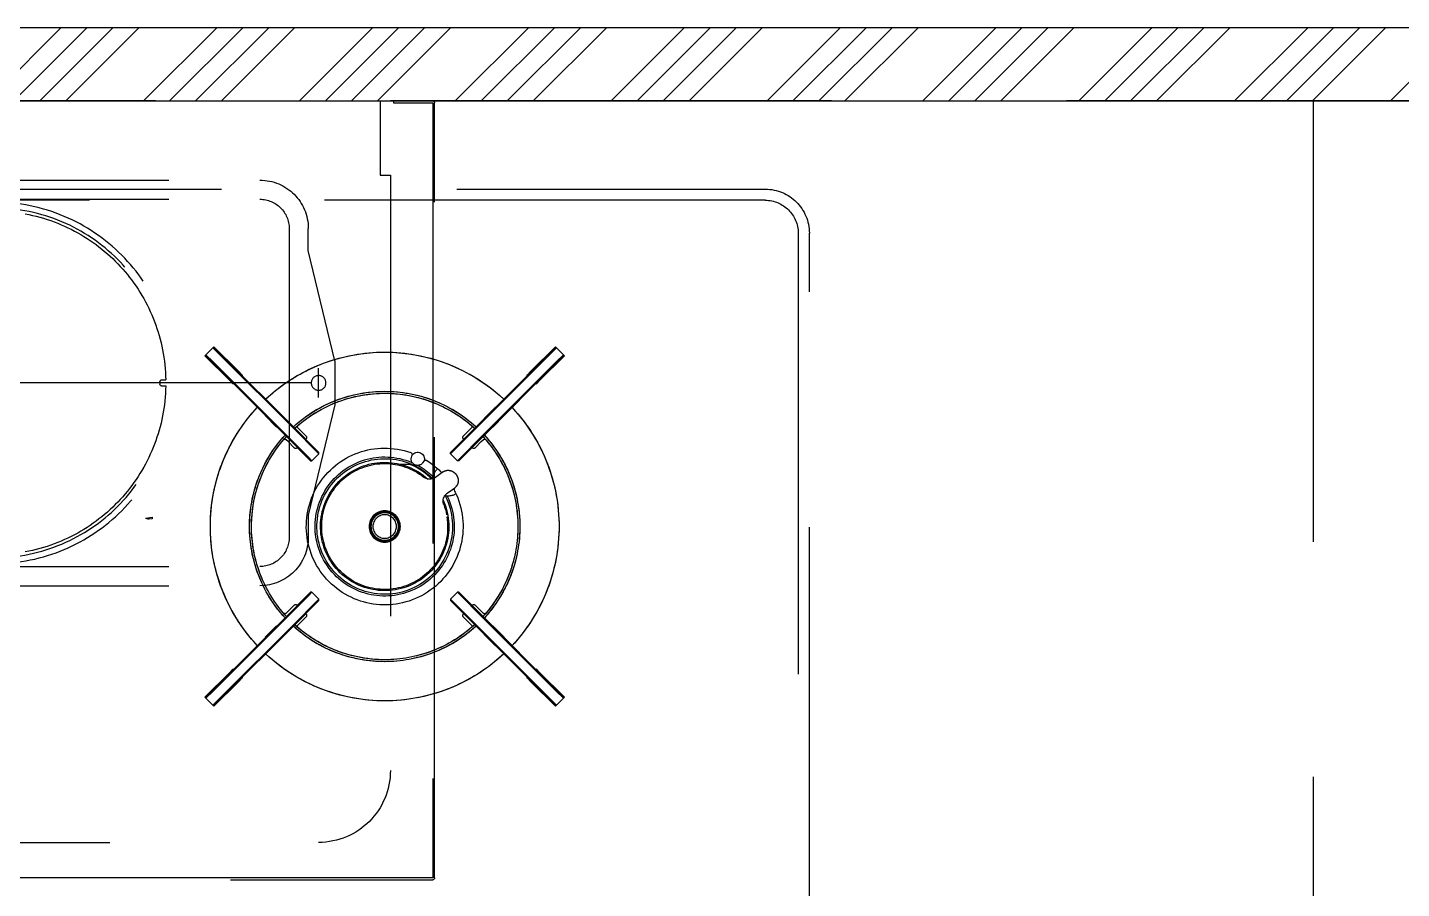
# Model space of a CAD drawing. Header units: millimetres. Extents: x 7294529 to 7346664, y 234399 to 276449.
# Drawn here: x 7334220.8 to 7334688.4, y 250516.4 to 250809.4 of the extents above; entities that cross this region are included whole.
import ezdxf
from ezdxf.xclip import XClip

# ---------------------------------------------------------------- set-up
doc = ezdxf.new("R2010")
doc.units = ezdxf.units.MM
doc.header["$LTSCALE"] = 100
doc.header["$XCLIPFRAME"] = 2
doc.linetypes.add('U-59B-EX$0$HID', pattern=[2.3, 1.5, -0.8])
doc.layers.add('U-59B-EX$0$FUR_미설치가구', color=8, linetype='U-59B-EX$0$HID')
doc.layers.add('U-59B-EX$0$MC', color=152, linetype='Continuous', plot=False)

# ---------------------------------------------------------------- blocks, each defined once
blk = doc.blocks.new('U-59B-EX$0$59B_주방가구_1')
at = {"layer": 'U-59B-EX$0$FUR_미설치가구', "linetype": 'U-59B-EX$0$HID'}
h = blk.add_hatch(dxfattribs=at)
h.set_pattern_fill('ANSI34', color=256, scale=50, angle=180)
h.set_pattern_definition([(225, (-281981.99, -505929.99), (26.5165043, -26.5165043), []), (225, (-281990.83, -505929.99), (26.5165043, -26.5165043), []), (225, (-281999.67, -505929.99), (26.5165043, -26.5165043), []), (225, (-282008.508, -505929.99), (26.5165043, -26.5165043), [])])
h.paths.add_polyline_path([(-2575, -2480), (-2575, -25), (-25, -25), (-25, -700), (0, -700), (0, 0), (-2600, 0), (-2600, -2480)])
for p, q in [((-2545, -972.49, 0), (-2545, -1537.49, 0)), ((-2541.2, -1537.49, 0), (-2541.2, -972.49, 0)), ((-2479.06, -1382.96, 0), (-2479.06, -1166.65, 0)), ((-2548.06, -1184.5, 0), (-2548.06, -1365.5, 0)), ((-2541.56, -1184.5, 0), (-2541.56, -1365.5, 0)), ((-2416.56, -1184.5, 0), (-2416.56, -1365.5, 0)), ((-2410.06, -1184.5, 0), (-2410.06, -1365.5, 0)), ((-2480.06, -1332, 0), (-2480.06, -1333.49, 0)), ((-2479.56, -1331.5, 0), (-2478.56, -1331.5, 0)), ((-2478.06, -1332, 0), (-2478.06, -1333.49, 0)), ((-2483.03, -1358.23, 0), (-2491.37, -1349.89, 0)), ((-2491.02, -1349.54, 0), (-2491.13, -1349.66, 0)), ((-2491.02, -1349.54, 0), (-2488.66, -1347.18, 0)), ((-2491.02, -1349.54, 0), (-2488.66, -1351.89, 0)), ((-2491.02, -1349.54, 0), (-2491.02, -1350.01, 0)), ((-2488.89, -1352.13, 0), (-2491.02, -1350.01, 0)), ((-2488.54, -1347.06, 0), (-2488.66, -1347.18, 0)), ((-2486.3, -1349.54, 0), (-2488.66, -1347.18, 0)), ((-2488.19, -1347.18, 0), (-2488.66, -1347.18, 0)), ((-2488.3, -1346.83, 0), (-2479.96, -1355.17, 0)), ((-2488.19, -1347.18, 0), (-2486.07, -1349.3, 0)), ((-2460.61, -1375.23, 0), (-2486.3, -1349.54, 0)), ((-2486.07, -1349.3, 0), (-2460.37, -1374.99, 0)), ((-2400.03, -1374.99, 0), (-2374.34, -1349.3, 0)), ((-2374.11, -1349.54, 0), (-2399.8, -1375.23, 0)), ((-2380.45, -1355.17, 0), (-2372.11, -1346.83, 0)), ((-2369.04, -1349.89, 0), (-2377.38, -1358.23, 0)), ((-2374.34, -1349.3, 0), (-2372.22, -1347.18, 0)), ((-2371.75, -1347.18, 0), (-2374.11, -1349.54, 0)), ((-2371.75, -1347.18, 0), (-2372.22, -1347.18, 0)), ((-2371.75, -1347.18, 0), (-2371.87, -1347.06, 0)), ((-2371.75, -1347.18, 0), (-2369.39, -1349.54, 0)), ((-2371.75, -1351.89, 0), (-2369.39, -1349.54, 0)), ((-2369.39, -1350.01, 0), (-2371.52, -1352.13, 0)), ((-2369.39, -1350.01, 0), (-2369.39, -1349.54, 0)), ((-2369.28, -1349.66, 0), (-2369.39, -1349.54, 0)), ((-2463.2, -1377.82, 0), (-2488.89, -1352.13, 0)), ((-2488.66, -1351.89, 0), (-2462.97, -1377.59, 0)), ((-2479.96, -1355.17, 0), (-2478.78, -1356.35, 0)), ((-2397.44, -1377.59, 0), (-2371.75, -1351.89, 0)), ((-2371.52, -1352.13, 0), (-2397.21, -1377.82, 0)), ((-2381.63, -1356.35, 0), (-2380.45, -1355.17, 0)), ((-2481.85, -1359.41, 0), (-2483.03, -1358.23, 0)), ((-2377.38, -1358.23, 0), (-2378.56, -1359.41, 0)), ((-2467.92, -1367.36, 0), (-2467.96, -1367.4, 0)), ((-2464.05, -1371.22, 0), (-2467.92, -1367.36, 0)), ((-2392.49, -1367.36, 0), (-2396.36, -1371.22, 0)), ((-2392.45, -1367.4, 0), (-2392.49, -1367.36, 0)), ((-2470.79, -1370.23, 0), (-2470.84, -1370.28, 0)), ((-2470.84, -1370.28, 0), (-2466.97, -1374.14, 0)), ((-2466.97, -1374.14, 0), (-2466.93, -1374.1, 0)), ((-2464.1, -1371.27, 0), (-2464.05, -1371.22, 0)), ((-2459.07, -1375.12, 0), (-2459.69, -1374.5, 0)), ((-2400.72, -1374.5, 0), (-2401.34, -1375.12, 0)), ((-2396.36, -1371.22, 0), (-2396.31, -1371.27, 0)), ((-2393.48, -1374.1, 0), (-2393.44, -1374.14, 0)), ((-2393.44, -1374.14, 0), (-2389.57, -1370.28, 0)), ((-2389.57, -1370.28, 0), (-2389.62, -1370.23, 0)), ((-2531.56, -1375.5, 0), (-2426.56, -1375.5, 0)), ((-2463.7, -1378.51, 0), (-2463.08, -1379.12, 0)), ((-2456.32, -1384.7, 0), (-2463.2, -1377.82, 0)), ((-2463.08, -1379.12, 0), (-2460.96, -1381.24, 0)), ((-2462.97, -1377.59, 0), (-2456.07, -1384.48, 0)), ((-2453.72, -1382.12, 0), (-2460.61, -1375.23, 0)), ((-2460.37, -1374.99, 0), (-2453.49, -1381.87, 0)), ((-2456.96, -1377.23, 0), (-2459.07, -1375.12, 0)), ((-2457.07, -1378.29, 0), (-2456.96, -1378.18, 0)), ((-2406.92, -1381.87, 0), (-2400.03, -1374.99, 0)), ((-2399.8, -1375.23, 0), (-2406.69, -1382.12, 0)), ((-2404.34, -1384.48, 0), (-2397.44, -1377.59, 0)), ((-2397.21, -1377.82, 0), (-2404.09, -1384.7, 0)), ((-2401.34, -1375.12, 0), (-2403.45, -1377.23, 0)), ((-2403.45, -1378.18, 0), (-2403.33, -1378.29, 0)), ((-2399.45, -1381.24, 0), (-2397.33, -1379.12, 0)), ((-2397.33, -1379.12, 0), (-2396.71, -1378.51, 0)), ((-2524.06, -1382, 0), (-2531.56, -1382, 0)), ((-2486.56, -1391, 0), (-2524.06, -1382, 0)), ((-2471.56, -1391, 0), (-2434.06, -1382, 0)), ((-2460.02, -1381.24, 0), (-2459.9, -1381.12, 0)), ((-2452.6, -1383.24, 0), (-2454.95, -1385.6, 0)), ((-2452.6, -1383.24, 0), (-2453.72, -1382.12, 0)), ((-2453.49, -1381.87, 0), (-2452.6, -1382.77, 0)), ((-2452.6, -1382.77, 0), (-2452.6, -1383.24, 0)), ((-2434.06, -1382, 0), (-2426.56, -1382, 0)), ((-2407.81, -1382.77, 0), (-2406.92, -1381.87, 0)), ((-2406.69, -1382.12, 0), (-2407.81, -1383.24, 0)), ((-2407.81, -1383.24, 0), (-2407.81, -1382.77, 0)), ((-2405.46, -1385.6, 0), (-2407.81, -1383.24, 0)), ((-2400.51, -1381.12, 0), (-2400.39, -1381.24, 0)), ((-2474.06, -1385.5, 0), (-2484.06, -1385.5, 0)), ((-2455.43, -1385.6, 0), (-2456.32, -1384.7, 0)), ((-2456.07, -1384.48, 0), (-2454.95, -1385.6, 0)), ((-2454.95, -1385.6, 0), (-2455.43, -1385.6, 0)), ((-2405.46, -1385.6, 0), (-2404.34, -1384.48, 0)), ((-2404.98, -1385.6, 0), (-2405.46, -1385.6, 0)), ((-2404.09, -1384.7, 0), (-2404.98, -1385.6, 0)), ((-2486.56, -1391, 0), (-2471.56, -1391, 0)), ((-2575, -1406.44, 0), (-2549.7, -1406.44, 0)), ((-2549.7, -1406.44, 0), (-2549.7, -1409.94, 0)), ((-2549.7, -1409.94, 0), (-2347.2, -1409.94, 0)), ((-2431.74, -1412.75, 0), (-2431.78, -1413.09, 0)), ((-2429.79, -1413.31, 0), (-2429.76, -1412.97, 0)), ((-2453.68, -1417.08, 0), (-2454.56, -1417.3, 0)), ((-2452.53, -1421.45, 0), (-2451.82, -1420.89, 0)), ((-2448.22, -1427.11, 0), (-2446.92, -1425.33, 0)), ((-2447.41, -1424.25, 0), (-2447.42, -1424.23, 0)), ((-2455.43, -1430.38, 0), (-2456.32, -1431.28, 0)), ((-2456.07, -1431.5, 0), (-2454.95, -1430.38, 0)), ((-2454.95, -1430.38, 0), (-2455.43, -1430.38, 0)), ((-2452.6, -1432.74, 0), (-2454.95, -1430.38, 0)), ((-2448.8, -1427.92, 0), (-2448.22, -1427.11, 0)), ((-2441.53, -1429.25, 0), (-2442.83, -1431.03, 0)), ((-2440.33, -1429.38, 0), (-2440.35, -1429.38, 0)), ((-2407.81, -1432.74, 0), (-2405.46, -1430.38, 0)), ((-2404.34, -1431.5, 0), (-2405.46, -1430.38, 0)), ((-2405.46, -1430.38, 0), (-2404.98, -1430.38, 0)), ((-2404.98, -1430.38, 0), (-2404.09, -1431.28, 0)), ((-2456.32, -1431.28, 0), (-2463.2, -1438.16, 0)), ((-2463.08, -1436.86, 0), (-2460.96, -1434.74, 0)), ((-2462.97, -1438.4, 0), (-2456.07, -1431.5, 0)), ((-2453.72, -1433.86, 0), (-2460.61, -1440.75, 0)), ((-2460.37, -1440.99, 0), (-2453.49, -1434.11, 0)), ((-2460.02, -1434.74, 0), (-2459.9, -1434.86, 0)), ((-2452.6, -1432.74, 0), (-2453.72, -1433.86, 0)), ((-2453.49, -1434.11, 0), (-2452.6, -1433.21, 0)), ((-2452.6, -1433.21, 0), (-2452.6, -1432.74, 0)), ((-2442.83, -1431.03, 0), (-2443.41, -1431.83, 0)), ((-2407.81, -1432.74, 0), (-2406.69, -1433.86, 0)), ((-2407.81, -1433.21, 0), (-2407.81, -1432.74, 0)), ((-2406.92, -1434.11, 0), (-2407.81, -1433.21, 0)), ((-2400.03, -1440.99, 0), (-2406.92, -1434.11, 0)), ((-2406.69, -1433.86, 0), (-2399.8, -1440.75, 0)), ((-2397.44, -1438.4, 0), (-2404.34, -1431.5, 0)), ((-2404.09, -1431.28, 0), (-2397.21, -1438.16, 0)), ((-2400.39, -1434.74, 0), (-2400.51, -1434.86, 0)), ((-2397.33, -1436.86, 0), (-2399.45, -1434.74, 0)), ((-2463.2, -1438.16, 0), (-2488.89, -1463.85, 0)), ((-2488.66, -1464.09, 0), (-2462.97, -1438.4, 0)), ((-2463.7, -1437.47, 0), (-2463.08, -1436.86, 0)), ((-2456.96, -1438.75, 0), (-2459.07, -1440.87, 0)), ((-2457.07, -1437.69, 0), (-2456.96, -1437.81, 0)), ((-2403.33, -1437.69, 0), (-2403.45, -1437.81, 0)), ((-2403.45, -1438.75, 0), (-2401.34, -1440.87, 0)), ((-2371.75, -1464.09, 0), (-2397.44, -1438.4, 0)), ((-2396.71, -1437.47, 0), (-2397.33, -1436.86, 0)), ((-2397.21, -1438.16, 0), (-2371.52, -1463.85, 0)), ((-2460.61, -1440.75, 0), (-2486.3, -1466.45, 0)), ((-2486.07, -1466.68, 0), (-2460.37, -1440.99, 0)), ((-2470.84, -1445.7, 0), (-2466.97, -1441.84, 0)), ((-2466.97, -1441.84, 0), (-2466.93, -1441.89, 0)), ((-2464.1, -1444.71, 0), (-2464.05, -1444.76, 0)), ((-2459.07, -1440.87, 0), (-2459.69, -1441.48, 0)), ((-2401.34, -1440.87, 0), (-2400.72, -1441.48, 0)), ((-2374.34, -1466.68, 0), (-2400.03, -1440.99, 0)), ((-2399.8, -1440.75, 0), (-2374.11, -1466.45, 0)), ((-2396.31, -1444.71, 0), (-2396.36, -1444.76, 0)), ((-2393.44, -1441.84, 0), (-2393.48, -1441.89, 0)), ((-2389.57, -1445.7, 0), (-2393.44, -1441.84, 0)), ((-2470.79, -1445.75, 0), (-2470.84, -1445.7, 0)), ((-2467.92, -1448.63, 0), (-2467.96, -1448.58, 0)), ((-2464.05, -1444.76, 0), (-2467.92, -1448.63, 0)), ((-2396.36, -1444.76, 0), (-2392.49, -1448.63, 0)), ((-2392.49, -1448.63, 0), (-2392.45, -1448.58, 0)), ((-2389.62, -1445.75, 0), (-2389.57, -1445.7, 0)), ((-2483.03, -1457.75, 0), (-2491.37, -1466.09, 0)), ((-2481.85, -1456.57, 0), (-2483.03, -1457.75, 0)), ((-2378.56, -1456.57, 0), (-2377.38, -1457.75, 0)), ((-2377.38, -1457.75, 0), (-2369.04, -1466.09, 0)), ((-2488.3, -1469.15, 0), (-2479.96, -1460.81, 0)), ((-2479.96, -1460.81, 0), (-2478.78, -1459.63, 0)), ((-2380.45, -1460.81, 0), (-2381.63, -1459.63, 0)), ((-2372.11, -1469.15, 0), (-2380.45, -1460.81, 0)), ((-2491.02, -1466.45, 0), (-2491.13, -1466.33, 0)), ((-2488.89, -1463.85, 0), (-2491.02, -1465.97, 0)), ((-2491.02, -1466.45, 0), (-2488.66, -1464.09, 0)), ((-2491.02, -1466.45, 0), (-2491.02, -1465.97, 0)), ((-2491.02, -1466.45, 0), (-2488.66, -1468.8, 0)), ((-2486.3, -1466.45, 0), (-2488.66, -1468.8, 0)), ((-2488.19, -1468.8, 0), (-2486.07, -1466.68, 0)), ((-2372.22, -1468.8, 0), (-2374.34, -1466.68, 0)), ((-2374.11, -1466.45, 0), (-2371.75, -1468.8, 0)), ((-2369.39, -1466.45, 0), (-2371.75, -1464.09, 0)), ((-2369.39, -1466.45, 0), (-2371.75, -1468.8, 0)), ((-2371.52, -1463.85, 0), (-2369.39, -1465.97, 0)), ((-2369.39, -1466.45, 0), (-2369.39, -1465.97, 0)), ((-2369.39, -1466.45, 0), (-2369.28, -1466.33, 0)), ((-2488.19, -1468.8, 0), (-2488.66, -1468.8, 0)), ((-2488.54, -1468.92, 0), (-2488.66, -1468.8, 0)), ((-2372.22, -1468.8, 0), (-2371.75, -1468.8, 0)), ((-2371.87, -1468.92, 0), (-2371.75, -1468.8, 0)), ((-2530, -1548.69, 0), (-2050, -1548.69, 0)), ((-2050, -1552.49, 0), (-2530, -1552.49, 0))]:
    blk.add_line(p, q, dxfattribs=at)
for points in [[(-2575, -2480), (-2575, -25), (-25, -25), (-25, -700), (0, -700), (0, 0), (-2600, 0), (-2600, -2480)], [(-25, -700), (-25, -25), (-2575, -25), (-2575, -2500), (-1020, -2500), (-1020, -1800), (-1975, -1800), (-1975, -700)]]:
    blk.add_lwpolyline(points, close=True, dxfattribs=at)
at = {"layer": 'U-59B-EX$0$FUR_미설치가구', "linetype": 'U-59B-EX$0$HID', "elevation": 0}
blk.add_lwpolyline([(-2075, -825.94), (-2575, -825.94), (-2575, -1723.94), (-2075, -1723.94)], close=True, dxfattribs=at)
for points in [[(-2574.4, -1424.34), (-2310.6, -1424.34), (-2310.6, -1125.54), (-2574.4, -1125.54), (-2574.4, -1138.94), (-2575, -1138.94), (-2575, -1125.54, -0.414214), (-2574.4, -1124.94), (-2310.6, -1124.94, -0.414214), (-2310, -1125.54), (-2310, -1424.34, -0.414214), (-2310.6, -1424.94), (-2574.4, -1424.94, -0.414214), (-2575, -1424.34), (-2575, -1410.94), (-2574.4, -1410.94)], [(-2433.43, -1328.86), (-2432.86, -1328.86), (-2432.66, -1327.58, -0.138775), (-2433.07, -1326.56)]]:
    blk.add_lwpolyline(points, format="xyb", close=True, dxfattribs=at)
blk.add_lwpolyline([(-2575, -1143.44), (-2549.7, -1143.44), (-2549.7, -1139.94), (-2347.2, -1139.94, -0.414214), (-2322.7, -1164.44), (-2322.7, -1385.44)], format="xyb", dxfattribs=at)
at = {"layer": 'U-59B-EX$0$FUR_미설치가구', "linetype": 'U-59B-EX$0$HID'}
for centre, radius in [((-2479.06, -1275, 0), 61.5), ((-2479.06, -1275, 0), 59.5), ((-2479.06, -1385.5, 0), 2.5), ((-2430.2, -1407.99, 0), 5.33), ((-2430.2, -1407.99, 0), 5), ((-2430.2, -1407.99, 0), 4.67), ((-2430.2, -1407.99, 0), 4)]:
    blk.add_circle(centre, radius, dxfattribs=at)
for centre, radius, start, end in [((-2479.06, -1275, 0.12), 58.5, 190.4897, 269.0205), ((-2479.06, -1275, 0.12), 58.5, 270.9795, 349.5103), ((-2479.56, -1332, 0), 0.5, 90, 180), ((-2478.56, -1332, 0), 0.5, 0, 90), ((-2489.38, -1351.58, 0), 2.61, 132.2902, 139.62), ((-2486.44, -1349, 0), 2.86, 130.7031, 137.3867), ((-2430.2, -1407.99, 0), 59.33, 64.9317, 133.0683), ((-2430.2, -1407.99, 0), 59.33, 46.9317, 133.0683), ((-2373.8, -1348.82, 0), 2.61, 42.2902, 49.62), ((-2371.21, -1351.76, 0), 2.86, 40.7031, 47.3867), ((-2481.61, -1359.18, 0), 0.333, 225, 285), ((-2479.02, -1356.58, 0), 0.333, 345, 45), ((-2430.2, -1407.99, 0), 59.33, 46.9317, 61.0683), ((-2381.39, -1356.58, 0), 0.333, 135, 195), ((-2378.8, -1359.18, 0), 0.333, 255, 315), ((-2430.2, -1407.99, 0), 46, 65.4919, 132.5081), ((-2430.2, -1407.99, 0), 46, 47.4919, 132.5081), ((-2430.2, -1407.99, 0), 45.33, 47.5286, 132.4714), ((-2430.2, -1407.99, 0), 45.33, 67.4942, 130.5058), ((-2531.56, -1365.5, 0), 16.5, 180, 270), ((-2531.56, -1365.5, 0), 10, 180, 270), ((-2430.2, -1407.99, 0), 59.33, 136.9317, 205.0683), ((-2430.2, -1407.99, 0), 59.33, 136.9317, 223.0683), ((-2426.56, -1365.5, 0), 16.5, 270, 0), ((-2426.56, -1365.5, 0), 10, 270, 0), ((-2430.2, -1407.99, 0), 46, 47.4919, 60.5081), ((-2430.2, -1407.99, 0), 45.33, 47.5286, 58.5058), ((-2430.2, -1407.99, 0), 59.33, 352.9317, 43.0683), ((-2430.2, -1407.99, 0), 59.33, 316.9317, 43.0683), ((-2430.2, -1407.99, 0), 45.33, 132.2196, 132.4714), ((-2430.2, -1407.99, 0), 45.33, 130.506, 132.2196), ((-2459.22, -1374.03, 0), 0.667, 130.5058, 225), ((-2401.19, -1374.03, 0), 0.667, 315, 49.4942), ((-2430.2, -1407.99, 0), 45.33, 47.5286, 47.7804), ((-2430.2, -1407.99, 0), 46, 137.4919, 204.5081), ((-2430.2, -1407.99, 0), 46, 137.4919, 222.5081), ((-2430.2, -1407.99, 0), 45.33, 137.5286, 220.5058), ((-2430.2, -1407.99, 0), 45.33, 139.4942, 202.5058), ((-2430.2, -1407.99, 0), 45.33, 137.7804, 139.4942), ((-2464.17, -1378.98, 0), 0.667, 45, 139.4942), ((-2430.2, -1407.99, 0), 45.33, 137.5286, 137.7804), ((-2457.43, -1377.7, 0), 0.667, 315, 45), ((-2402.98, -1377.7, 0), 0.667, 135, 225), ((-2430.2, -1407.99, 0), 45.33, 355.4942, 42.4714), ((-2430.2, -1407.99, 0), 45.33, 42.2196, 42.4714), ((-2430.2, -1407.99, 0), 45.33, 317.5286, 42.4714), ((-2396.24, -1378.98, 0), 0.667, 40.5058, 135), ((-2430.2, -1407.99, 0), 45.33, 40.506, 42.2196), ((-2430.2, -1407.99, 0), 46, 353.4919, 42.5081), ((-2430.2, -1407.99, 0), 46, 317.4919, 42.5081), ((-2460.49, -1380.77, 0), 0.667, 225, 315), ((-2430.2, -1407.99, 0), 26.67, 246.1386, 199.4632), ((-2399.92, -1380.77, 0), 0.667, 225, 315), ((-2430.2, -1407.99, 0), 23.67, 244.6786, 202.8307), ((-2430.2, -1407.99, 0), 23.07, 243.5963, 224.4037), ((-2430.2, -1407.99, 0), 21.83, 252, 222.2863), ((-2430.2, -1407.99, 0), 21.43, 261.302, 206.6224), ((-2347.2, -1385.44, 0), 24.5, 270, 0), ((-2448.11, -1415.8, 0), 3.33, 166.3191, 203.5504), ((-2454.59, -1414.22, 0), 3.33, 346.3191, 14.3276), ((-2453.15, -1419.18, 0), 2.33, 125.6342, 286.2344), ((-2454.72, -1416.65, 0), 0.67, 199.6012, 256.6495), ((-2454.72, -1416.66, 0), 0.661, 256.6696, 284.118), ((-2453.15, -1419.18, 0), 2.17, 56.1012, 104), ((-2452.13, -1417.23, 0), 0.13, 0.5502, 26.2237), ((-2453.15, -1419.18, 0), 2.17, 355.8988, 56.1012), ((-2453.15, -1419.18, 0), 2.17, 308, 355.8988), ((-2430.2, -1407.99, 0), 22.87, 203.5504, 224.9822), ((-2450.83, -1419.33, 0), 0.168, 181.8144, 241.0699), ((-2450.99, -1419.59, 0), 0.134, 26.1335, 51.0926), ((-2430.2, -1407.99, 0), 23.67, 209.1693, 223.3214), ((-2430.21, -1407.99, 0), 21.43, 206.6221, 208.6862), ((-2430.2, -1407.99, 0), 21.43, 208.6859, 218.3846), ((-2449.62, -1423.37, 0), 3.33, 30.5366, 38.3846), ((-2430.2, -1407.99, 0), 45.33, 317.5286, 346.5058), ((-2430.2, -1407.99, 0), 46, 317.4919, 348.5081), ((-2430.2, -1407.99, 0), 59.33, 316.9317, 349.0683), ((-2452.12, -1421.98, 0), 0.67, 155.3505, 212.3988), ((-2452.13, -1421.97, 0), 0.661, 127.8742, 155.3382), ((-2430.2, -1407.99, 0), 26.67, 212.5368, 221.8614), ((-2430.2, -1407.99, 0), 26.67, 221.8614, 222.8822), ((-2446, -1429.44, 0), 5.16, 132.9628, 134.2497), ((-2445.88, -1429.57, 0), 5.33, 103.7009, 132.9833), ((-2445.88, -1429.56, 0), 5.33, 98.5162, 103.7029), ((-2449.62, -1423.37, 0), 3.33, 324, 23.4228), ((-2449.62, -1423.37, 0), 3.33, 23.4209, 30.5385), ((-2438.44, -1416.26, 0), 11.4, 223.6654, 224.9007), ((-2430.2, -1407.99, 0), 23.07, 225.0139, 225.2479), ((-2450.62, -1428.96, 0), 6.2, 47.6866, 48.1534), ((-2430.2, -1408, 0), 21.43, 304.2355, 306.3023), ((-2430.2, -1407.99, 0), 46, 209.4919, 222.5081), ((-2430.2, -1407.99, 0), 26.67, 222.8822, 226.8192), ((-2446.63, -1429.51, 0), 2.7, 143.6726, 153.7418), ((-2438.83, -1431.21, 0), 3.33, 85.2111, 144), ((-2445.88, -1429.57, 0), 5.33, 335.0167, 4.2991), ((-2443.84, -1433.88, 0), 6.19, 59.8461, 60.3473), ((-2430.2, -1407.99, 0), 23.07, 242.7485, 242.9822), ((-2435.41, -1418.16, 0), 11.64, 243.0898, 244.3036), ((-2445.88, -1429.56, 0), 5.33, 4.2971, 9.4838), ((-2430.2, -1407.99, 0), 21.83, 245.7137, 252), ((-2438.83, -1431.21, 0), 3.33, 78.0558, 85.213), ((-2438.83, -1431.21, 0), 3.33, 69.6154, 78.0577), ((-2430.2, -1407.99, 0), 21.43, 249.6154, 259.2358), ((-2430.2, -1407.99, 0), 45.33, 211.4942, 222.2193), ((-2460.49, -1435.22, 0), 0.667, 45, 135), ((-2445.54, -1430.32, 0), 2.62, 314.1757, 324.3109), ((-2445.62, -1430.24, 0), 2.72, 323.9769, 324.2104), ((-2445.51, -1430, 0), 2.78, 324.1446, 324.3318), ((-2430.2, -1407.99, 0), 26.67, 241.1808, 245.1178), ((-2430.2, -1407.99, 0), 26.67, 245.1178, 246.1386), ((-2445.73, -1429.64, 0), 5.16, 333.7503, 335.0372), ((-2399.92, -1435.22, 0), 0.667, 45, 135), ((-2430.2, -1407.99, 0), 59.33, 208.9317, 223.0683), ((-2464.17, -1437, 0), 0.667, 220.5058, 315), ((-2430.2, -1407.99, 0), 45.33, 222.2196, 222.4714), ((-2457.43, -1438.28, 0), 0.667, 315, 45), ((-2402.98, -1438.28, 0), 0.667, 135, 225), ((-2430.2, -1407.99, 0), 45.33, 317.5286, 317.7804), ((-2396.24, -1437, 0), 0.667, 225, 319.4942), ((-2430.2, -1407.99, 0), 45.33, 317.7804, 319.4942), ((-2430.2, -1407.99, 0), 46, 227.4919, 276.5081), ((-2430.2, -1407.99, 0), 46, 227.4919, 312.5081), ((-2430.2, -1407.99, 0), 45.33, 227.5286, 227.7804), ((-2430.2, -1407.99, 0), 45.33, 227.7804, 229.494), ((-2459.22, -1441.95, 0), 0.667, 135, 229.4942), ((-2430.2, -1407.99, 0), 45.33, 229.4942, 312.4714), ((-2430.2, -1407.99, 0), 45.33, 229.4942, 274.5058), ((-2430.2, -1407.99, 0), 45.33, 283.4942, 312.4714), ((-2430.2, -1407.99, 0), 46, 297, 312.5081), ((-2401.19, -1441.95, 0), 0.667, 310.5058, 45), ((-2430.2, -1407.99, 0), 45.33, 312.2196, 312.4714), ((-2430.2, -1407.99, 0), 46, 281.4919, 297), ((-2430.2, -1407.99, 0), 59.33, 226.9317, 277.0683), ((-2430.2, -1407.99, 0), 59.33, 226.9317, 313.0683), ((-2430.2, -1407.99, 0), 59.33, 277.0683, 313.0683), ((-2481.61, -1456.81, 0), 0.333, 75, 135), ((-2378.8, -1456.81, 0), 0.333, 45, 105), ((-2479.02, -1459.4, 0), 0.333, 315, 15), ((-2381.39, -1459.4, 0), 0.333, 165, 225), ((-2489.38, -1464.4, 0), 2.61, 220.38, 227.7098), ((-2371.03, -1464.4, 0), 2.61, 312.2902, 319.62), ((-2486.44, -1466.98, 0), 2.86, 222.6133, 229.2969), ((-2373.97, -1466.98, 0), 2.86, 310.7031, 317.3867), ((-2530, -1537.49, 0), 15, 180, 270), ((-2530, -1537.49, 0), 11.2, 180, 270)]:
    blk.add_arc(centre, radius, start, end, dxfattribs=at)
for points, knots in [([(-2399.74, -1374.42, 0), (-2400.01, -1374.18, 0), (-2400.27, -1373.95, 0), (-2400.64, -1373.62, 0), (-2400.76, -1373.52, 0), (-2400.76, -1373.52, 0)], [0, 0, 0, 0, 0.5, 0.5, 0.9960386, 0.9960386, 0.9960386, 0.9960386]), ([(-2452, -1417.23, 0), (-2452.01, -1417.27, 0), (-2452, -1417.3, 0), (-2451.98, -1417.35, 0), (-2451.97, -1417.37, 0), (-2451.95, -1417.39, 0)], [0, 0, 0, 0, 0.5, 0.5, 1, 1, 1, 1]), ([(-2447.14, -1424.38, 0), (-2447.19, -1424.39, 0), (-2447.24, -1424.39, 0), (-2447.33, -1424.34, 0), (-2447.37, -1424.3, 0), (-2447.41, -1424.25, 0)], [0, 0, 0, 0, 0.5, 0.5, 1, 1, 1, 1]), ([(-2449.05, -1428.32, 0), (-2449.06, -1428.34, 0), (-2449.09, -1428.4, 0), (-2449.13, -1428.5, 0), (-2449.18, -1428.62, 0), (-2449.21, -1428.74, 0), (-2449.25, -1428.87, 0), (-2449.28, -1428.99, 0), (-2449.3, -1429.12, 0), (-2449.32, -1429.25, 0), (-2449.33, -1429.38, 0), (-2449.33, -1429.51, 0), (-2449.33, -1429.64, 0), (-2449.33, -1429.77, 0), (-2449.31, -1429.9, 0), (-2449.3, -1430.04, 0), (-2449.27, -1430.17, 0), (-2449.24, -1430.3, 0), (-2449.21, -1430.43, 0), (-2449.17, -1430.56, 0), (-2449.12, -1430.69, 0), (-2449.07, -1430.82, 0), (-2449.01, -1430.94, 0), (-2448.95, -1431.07, 0), (-2448.88, -1431.19, 0), (-2448.81, -1431.31, 0), (-2448.73, -1431.42, 0), (-2448.65, -1431.54, 0), (-2448.56, -1431.65, 0), (-2448.47, -1431.76, 0), (-2448.38, -1431.86, 0), (-2448.28, -1431.96, 0), (-2448.17, -1432.06, 0), (-2448.07, -1432.15, 0), (-2447.96, -1432.24, 0), (-2447.84, -1432.32, 0), (-2447.72, -1432.4, 0), (-2447.6, -1432.48, 0), (-2447.48, -1432.55, 0), (-2447.36, -1432.62, 0), (-2447.23, -1432.68, 0), (-2447.1, -1432.73, 0), (-2446.97, -1432.79, 0), (-2446.83, -1432.83, 0), (-2446.7, -1432.87, 0), (-2446.56, -1432.91, 0), (-2446.43, -1432.94, 0), (-2446.29, -1432.96, 0), (-2446.15, -1432.98, 0), (-2446.02, -1432.99, 0), (-2445.88, -1433, 0), (-2445.74, -1433, 0), (-2445.61, -1433, 0), (-2445.47, -1432.99, 0), (-2445.34, -1432.97, 0), (-2445.2, -1432.95, 0), (-2445.07, -1432.92, 0), (-2444.94, -1432.89, 0), (-2444.82, -1432.85, 0), (-2444.69, -1432.81, 0), (-2444.57, -1432.76, 0), (-2444.45, -1432.71, 0), (-2444.34, -1432.65, 0), (-2444.22, -1432.59, 0), (-2444.12, -1432.52, 0), (-2444.01, -1432.44, 0), (-2443.91, -1432.37, 0), (-2443.81, -1432.28, 0), (-2443.75, -1432.23, 0), (-2443.72, -1432.19, 0)], [0, 0, 0, 0, 0.008353, 0.023218, 0.038088, 0.052965, 0.06785, 0.082744, 0.097649, 0.112566, 0.127493, 0.142433, 0.157385, 0.17235, 0.187326, 0.202314, 0.217313, 0.232323, 0.247343, 0.262373, 0.277411, 0.292458, 0.307512, 0.322573, 0.33764, 0.352713, 0.36779, 0.382872, 0.397958, 0.413047, 0.428138, 0.443232, 0.458329, 0.473427, 0.488526, 0.503627, 0.518729, 0.533831, 0.548933, 0.564035, 0.579137, 0.594238, 0.609338, 0.624436, 0.639532, 0.654626, 0.669717, 0.684804, 0.699887, 0.714965, 0.730037, 0.745103, 0.760161, 0.775212, 0.790254, 0.805286, 0.820307, 0.835318, 0.850317, 0.865304, 0.880278, 0.895239, 0.910188, 0.925124, 0.940048, 0.954959, 0.96986, 0.98475, 1, 1, 1, 1]), ([(-2440.35, -1429.38, 0), (-2440.41, -1429.36, 0), (-2440.46, -1429.33, 0), (-2440.54, -1429.26, 0), (-2440.56, -1429.21, 0), (-2440.56, -1429.17, 0)], [0, 0, 0, 0, 0.5, 0.5, 1, 1, 1, 1]), ([(-2463.78, -1438.45, 0), (-2464.02, -1438.19, 0), (-2464.25, -1437.93, 0), (-2464.58, -1437.55, 0), (-2464.67, -1437.44, 0), (-2464.67, -1437.44, 0)], [0, 0, 0, 0, 0.5, 0.5, 0.9960386, 0.9960386, 0.9960386, 0.9960386]), ([(-2400.76, -1442.46, 0), (-2400.76, -1442.46, 0), (-2400.64, -1442.36, 0), (-2400.27, -1442.03, 0), (-2400.01, -1441.8, 0), (-2399.74, -1441.56, 0)], [0.0085795, 0.0085795, 0.0085795, 0.0085795, 0.5, 0.5, 1, 1, 1, 1])]:
    blk.add_open_spline(points, degree=3, knots=knots, dxfattribs=at)
blk = doc.blocks.new('U-59B-EX', base_point=(0, 0))
at = {"layer": 'U-59B-EX$0$MC'}
blk.add_line((200, 200), (200, -4215), dxfattribs=at)
blk.add_blockref('U-59B-EX$0$59B_주방가구_1', (2800, -135))

msp = doc.modelspace()

# ---------------------------------------------------------------- block references
ref = msp.add_blockref('U-59B-EX', (7332799.36, 251009.38), dxfattribs=dict(xscale=-1, rotation=90))
XClip(ref).set_block_clipping_path([(-200.0000000025, 18.6626555426), (-199.9999999993, -1902.3864105549), (-2065.0000000006, -1902.3864105558), (-2065.0000000006, -980.0000000009), (-5945.0000000005, -980.0000000009), (-5945.0000000005, -9365), (8309.9999999995, -9365), (8309.9999999995, 1.3373444583)])

doc.saveas('drawing.dxf')
